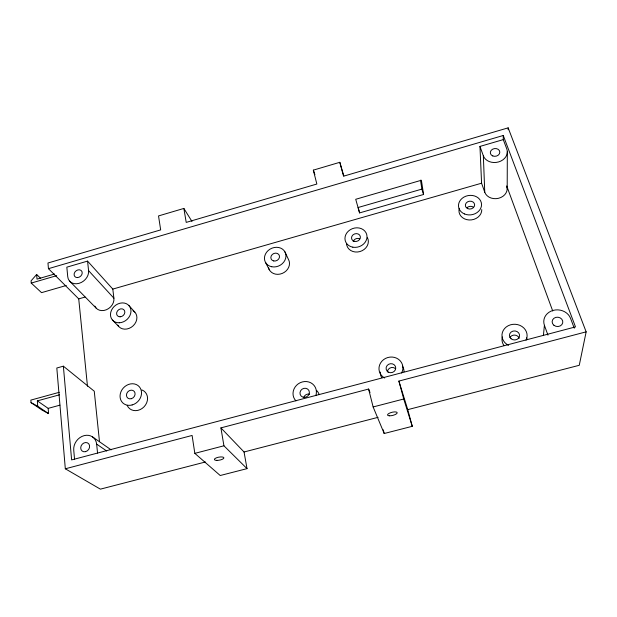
<?xml version="1.0" encoding="UTF-8"?>
<svg xmlns="http://www.w3.org/2000/svg" width="617" height="617" viewBox="0 0 617 617"><rect width="100%" height="100%" fill="white"/><g stroke="black" fill="none" stroke-linecap="round" stroke-linejoin="round"><path stroke-width="0.93" d="M507.197 188.386L507.328 151.574M508.153 129.747L508.161 127.85L343.561 176.192L339.813 162.31L313.336 170.138L316.845 184.036L186.218 222.398L183.858 208.438L158.53 215.927L160.667 229.902L47.964 263.004L48.442 268.673L78.729 298.875L87.475 386.242M543.4 335.586L544.41 325.313A13.767 12.055 5 0 1 553.256 310.366A13.767 12.055 5 0 1 570.563 318.372L574.265 328.213M586.15 331.846L579.255 365.295L407.752 409.649L398.891 381.082L586.15 331.846L508.161 127.85M40.691 278.375L36.634 274.48L31.074 280.866L31.236 283.072L41.54 292.651L66.274 285.494M48.442 268.673L503.256 135.493L575.491 326.894L71.618 459.904L63.366 366.182L56.818 368.002L65.317 468.789L100.394 489.15L205.407 461.986M87.56 261.107L66.829 267.169L67.739 276.701A11.314 9.093 -39.6 0 0 79.138 283.311A11.314 9.093 -39.6 0 0 88.586 270.639L87.56 261.107L112.803 289.088L113.898 298.188A10.628 8.738 -40.2 0 1 106.394 309.749A10.628 8.738 -40.2 0 1 94.833 306.086M506.958 186.727A11.476 9.548 -7 0 1 498.536 198.296A11.476 9.548 -7 0 1 484.754 192.203L481.576 183.203L479.964 146.422L503.271 139.612L503.256 135.493M54.52 274.025L36.997 279.139L36.634 274.48M31.236 283.072L56.695 275.652M420.493 180.149L421.881 189.103L358.115 207.513L359.588 212.904L423.578 194.478L421.388 180.249L355.716 199.291L359.588 212.904M78.729 298.875L85.084 297.055M112.803 289.088L481.576 183.203M59.286 392.304L30.85 400.101L31.02 402.616L41.995 410.05L48.581 413.621L48.172 408.369L37.344 400.88L37.73 406.241L48.581 413.621M37.344 400.88L59.471 394.818M48.172 408.369L59.903 405.168M65.317 468.789L192.095 435.455L194.833 453.364L220.223 475.514L247.024 468.642L244.047 451.991L220.909 427.882L368.604 389.049L370.023 392.52M194.833 453.364L223.932 445.79L247.024 468.642M373.131 406.958L403.734 398.998L412.264 426.316L384.19 433.512L373.131 406.958L368.604 389.049M244.047 451.991L378.082 417.331M31.02 402.616L37.73 406.241M74.541 459.148L73.739 450.186A12.664 10.728 -52 0 1 84.089 435.648A12.664 10.728 -52 0 1 96.638 444.109L106.695 451.004M92.465 436.851L111.137 449.855M63.366 366.182L94.262 391.217L99.491 441.649M69.59 281.105L96.051 308.022M112.471 320.061L118.688 326.462M88.586 270.639L113.898 298.188M128.93 305.554L134.868 312.163M183.858 208.438L191.98 221.457M265.495 262.418L269.344 269.83M284.869 251.751L288.409 259.333A10.882 9.394 -26.5 0 1 282.262 273.416A10.882 9.394 -26.5 0 1 268.48 267.531M503.271 139.612L506.812 149.005A12.278 10.003 -8.1 0 1 498.582 161.932A12.278 10.003 -8.1 0 1 483.35 155.831L479.964 146.422M506.711 185.933L552.724 310.991M544.41 325.313L547.958 335.154M313.336 170.138L314.909 174.68M421.881 189.103L423.578 194.478M339.813 162.31L343.808 175.884M407.752 409.649L412.264 426.316M398.891 381.082L403.734 398.998M383.242 429.81L384.19 433.512M220.909 427.882L223.932 445.79M96.638 444.109L97.555 453.071M483.35 155.831L484.754 192.203M467.038 207.659A4.612 3.895 -8.3 0 1 473.532 207.297M481.784 209.603A11.453 9.671 -8.3 0 1 469.067 219.976A11.453 9.671 -8.3 0 1 459.303 208.345M367.462 237.707A11.067 9.556 -18.4 0 1 359.912 251.566A11.067 9.556 -18.4 0 1 346.53 243.653M353.202 241.486A4.458 3.849 -18.4 0 1 359.734 238.802M141.902 389.944A11.368 9.81 -46.4 0 1 144.062 406.796A11.368 9.81 -46.4 0 1 127.156 405.346M133.025 310.683A10.797 9.039 -40.4 0 1 133.195 325.761A10.797 9.039 -40.4 0 1 117.77 325.174M508.57 345.343A12.587 11.237 2.3 0 1 503.318 330.319A12.587 11.237 2.3 0 1 519.954 325.39A12.587 11.237 2.3 0 1 526.031 340.168M503.842 345.389A12.448 11.137 2.6 0 1 502.323 336.975M526.702 337.854A12.448 11.137 2.6 0 1 526.879 339.304M509.981 337.437A5.021 4.489 2.6 0 1 514.879 335.124A5.021 4.489 2.6 0 1 519.198 338.309M384.707 378.02A12.031 11.168 -14 0 1 380.566 362.989A12.031 11.168 -14 0 1 396.669 358.207A12.031 11.168 -14 0 1 401.613 373.007M381.738 377.627A11.908 11.075 -13.7 0 1 380.288 372.09M402.485 366.213A11.908 11.075 -13.7 0 1 404.004 371.75M387.337 371.989A4.797 4.466 -13.7 0 1 395.551 368.704M295.929 400.88A11.939 11.067 -31.9 0 1 302.345 381.938A11.939 11.067 -31.9 0 1 315.835 395.628M303.749 397.402A4.728 4.404 -31.9 0 1 309.595 394.186M316.714 390.592A11.731 10.921 -31.9 0 1 319.182 394.625M216.837 460.39A4.843 1.535 -10.2 0 0 223.902 457.845A4.843 1.535 -10.2 0 0 216.644 457.729A4.843 1.535 -10.2 0 0 216.837 460.39M389.327 415.804A4.967 1.604 -13.9 0 0 397.14 413.058A4.967 1.604 -13.9 0 0 390.6 412.704A4.967 1.604 -13.9 0 0 389.327 415.804M553.912 325.275A5.345 4.674 5 0 0 562.696 322.93A5.345 4.674 5 0 0 555.809 317.377A5.345 4.674 5 0 0 553.912 325.275M492.813 155.962A4.766 3.879 -8.1 0 0 499.816 152.09A4.766 3.879 -8.1 0 0 492.574 149.229A4.766 3.879 -8.1 0 0 492.813 155.962M464.47 213.952A11.569 9.741 -8.5 0 0 481.545 204.443A11.569 9.741 -8.5 0 0 464.046 197.039A11.569 9.741 -8.5 0 0 464.47 213.952M467.74 208.646A4.658 3.926 -8.5 0 0 474.635 204.836A4.658 3.926 -8.5 0 0 467.593 201.836A4.658 3.926 -8.5 0 0 467.74 208.646M352.824 247.186A11.175 9.617 -18.5 0 0 366.714 234.491A11.175 9.617 -18.5 0 0 348.412 231.113A11.175 9.617 -18.5 0 0 352.824 247.186M354.675 241.417A4.504 3.879 -18.5 0 0 360.289 236.319A4.504 3.879 -18.5 0 0 352.916 234.938A4.504 3.879 -18.5 0 0 354.675 241.417M271.742 266.752A11.06 9.502 -26.6 0 0 285.771 254.065A11.06 9.502 -26.6 0 0 268.117 250.571A11.06 9.502 -26.6 0 0 271.742 266.752M273.771 260.968A4.458 3.825 -26.6 0 0 279.439 255.87A4.458 3.825 -26.6 0 0 272.336 254.435A4.458 3.825 -26.6 0 0 273.771 260.968M77.472 277.581A4.388 3.525 -39.6 0 0 81.961 271.573A4.388 3.525 -39.6 0 0 75.019 271.889A4.388 3.525 -39.6 0 0 77.472 277.581M85.616 451.652A4.913 4.165 -51.9 0 0 88.802 443.893A4.913 4.165 -51.9 0 0 81.105 445.952A4.913 4.165 -51.9 0 0 85.616 451.652M132.138 404.953A11.561 9.926 -46.2 0 0 139.349 386.797A11.561 9.926 -46.2 0 0 120.893 391.911A11.561 9.926 -46.2 0 0 132.138 404.953M131.298 398.705A4.658 4.003 -46.2 0 0 134.228 391.394A4.658 4.003 -46.2 0 0 126.786 393.43A4.658 4.003 -46.2 0 0 131.298 398.705M119.282 322.784A10.975 9.132 -40.2 0 0 130.241 307.551A10.975 9.132 -40.2 0 0 112.672 308.207A10.975 9.132 -40.2 0 0 119.282 322.784M120.114 316.814A4.419 3.679 -40.2 0 0 124.549 310.683A4.419 3.679 -40.2 0 0 117.477 310.929A4.419 3.679 -40.2 0 0 120.114 316.814M511.053 338.733A5.075 4.527 2.3 0 0 519.445 336.496A5.075 4.527 2.3 0 0 513.012 331.105A5.075 4.527 2.3 0 0 511.053 338.733M388.432 372.151A4.851 4.496 -14 0 0 395.744 368.11A4.851 4.496 -14 0 0 388.571 364.323A4.851 4.496 -14 0 0 388.432 372.151M304.42 397.356A4.813 4.458 -31.9 0 0 308.886 390.468A4.813 4.458 -31.9 0 0 300.734 390.569A4.813 4.458 -31.9 0 0 304.42 397.356"/></g></svg>
